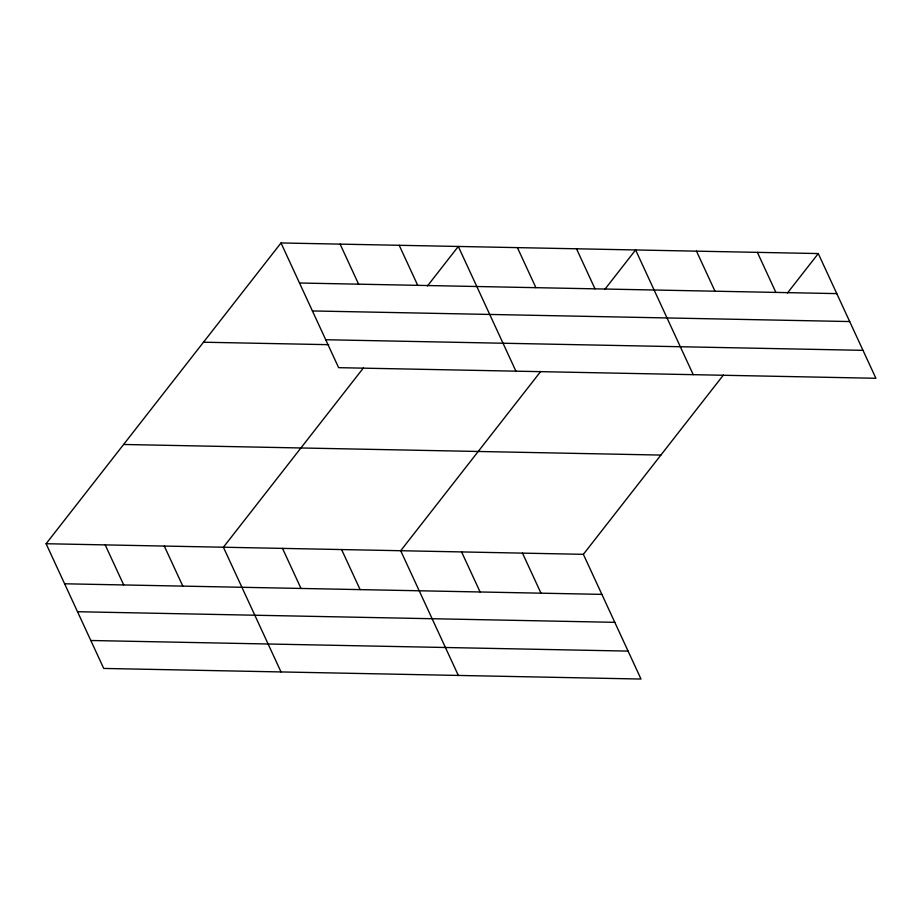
<?xml version="1.0" encoding="UTF-8"?>
<svg xmlns="http://www.w3.org/2000/svg" width="922" height="922" viewBox="0 0 922 922"><rect width="100%" height="100%" fill="white"/><g stroke="black" fill="none" stroke-linecap="round" stroke-linejoin="round"><path stroke-width="1.38" d="M723.39 375.047L583.372 554.329L640.997 679.041L103.725 668.438L46.1 543.726L281.003 242.959L818.275 253.562L875.9 378.274L338.628 367.671L281.003 242.959M363.418 367.936L223.401 547.23L281.026 671.942M427.474 285.935L458.303 246.451L515.928 371.174M540.718 371.439L400.701 550.722L458.326 675.434M604.774 289.427L635.604 249.954L693.229 374.666M787.446 293.035L818.275 253.562M299.512 283.008L836.784 293.611M312.42 310.945L849.692 321.548M325.72 339.734L862.992 350.337M203.485 342.212L328.716 344.678M123.617 444.473L660.89 455.076M46.1 543.726L583.372 554.329M64.609 583.787L601.882 594.379M77.517 611.724L614.79 622.327M90.817 640.502L628.089 651.105M757.388 252.351L775.886 292.412M696.49 251.153L714.999 291.214M576.504 248.79L595.013 288.84M517.403 247.626L535.913 287.676M399.203 245.287L417.712 285.347M522.486 553.131L540.995 593.18M340.103 244.123L358.612 284.172M461.588 551.921L480.097 591.982M341.601 549.558L360.11 589.607M282.501 548.394L301.01 588.443M164.3 546.066L182.81 586.115M105.2 544.89L123.709 584.951"/></g></svg>
